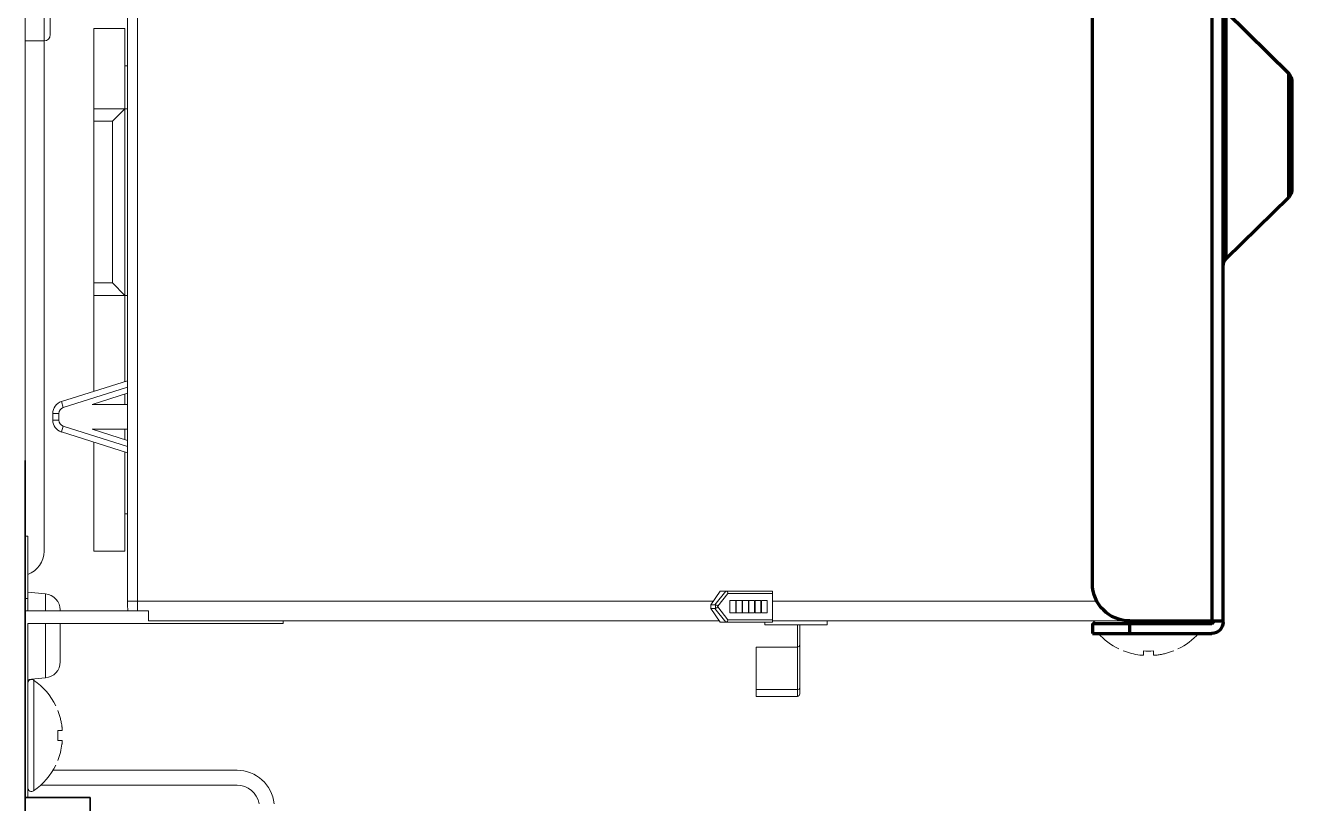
# Model space of a CAD drawing. Header units: millimetres. Extents: x 61566 to 667441, y 0 to 118800.
# Drawn here: x 270549.6 to 270651.3, y 55396.3 to 55458.8 of the extents above; entities that cross this region are included whole.
import ezdxf

# ---------------------------------------------------------------- set-up
doc = ezdxf.new("R2010")
doc.units = ezdxf.units.MM
doc.header["$LTSCALE"] = 200
doc.layers.add('LG-환기', color=2, linetype='Continuous')
doc.layers.add('환기유니트', color=6, linetype='Continuous')

# ---------------------------------------------------------------- blocks, each defined once
blk = doc.blocks.new('상업용 프리미엄 환기 250~500CMH')
at = {"layer": 'LG-환기', "color": 0, "linetype": 'Continuous', "lineweight": 70}
for p, q in [((796.61, 1088.36), (791.68, 1083.34)), ((796.61, 1088.36), (806.59, 1088.36)), ((806.01, 1088.6), (797.19, 1088.6)), ((811.52, 1083.34), (806.59, 1088.36)), ((791.68, 1083.34), (811.52, 1083.34)), ((761.6, 1072.6), (761.6, 1082.2)), ((762.4, 1072.6), (762.4, 1082.2)), ((762.5, 1083.1), (944.8, 1083.1)), ((762.6, 1082.3), (762.5, 1082.3)), ((762.6, 1075.6), (762.6, 1083.1)), ((944.7, 1082.2), (762.6, 1082.2)), ((761.6, 1075.6), (762.4, 1075.6)), ((762.4, 1072.6), (761.6, 1072.6)), ((765.6, 1072.6), (941.7, 1072.6))]:
    blk.add_line(p, q, dxfattribs=at)
at = {"layer": 'LG-환기', "color": 0, "linetype": 'Continuous', "lineweight": 18}
for p, q in [((762.6, 1046.9), (762.6, 1075.6)), ((764.2, 1072.95), (764.2, 1046.9)), ((762.6, 1051.3), (762.3, 1051.3)), ((762.3, 1046.3), (762.3, 1051.3)), ((756.54, 1048.9), (756.54, 1045.6)), ((762.3, 1048.9), (756.54, 1048.9)), ((756.74, 1049.1), (762.3, 1049.1)), ((757.1, 1048.9), (757.1, 1045.6)), ((760.5, 1048.9), (760.5, 1045.6)), ((762.5, 1042.69), (762.5, 1046.9)), ((762.5, 1046.9), (765, 1046.9)), ((762.7, 1046.9), (762.7, 1043.33)), ((764.8, 1043.33), (764.8, 1046.9)), ((765, 1046.9), (765, 1042.69)), ((760.5, 1045.6), (756.54, 1045.6)), ((762.3, 1046.3), (762.5, 1046.3)), ((763.25, 1046.49), (764.25, 1046.49)), ((763.25, 1046.02), (763.25, 1046.49)), ((763.25, 1046.02), (764.25, 1046.02)), ((763.25, 1045.98), (764.25, 1045.98)), ((763.25, 1045.51), (763.25, 1045.98)), ((763.25, 1045.51), (764.25, 1045.51)), ((764.25, 1046.02), (764.25, 1046.49)), ((764.25, 1045.51), (764.25, 1045.98)), ((763.25, 1045.01), (763.25, 1045.47)), ((763.25, 1045.47), (764.25, 1045.47)), ((763.25, 1045.01), (764.25, 1045.01)), ((763.25, 1044.5), (763.25, 1044.97)), ((763.25, 1044.97), (764.25, 1044.97)), ((763.25, 1044.5), (764.25, 1044.5)), ((764.25, 1045.01), (764.25, 1045.47)), ((764.25, 1044.5), (764.25, 1044.97)), ((763.25, 1043.99), (763.25, 1044.46)), ((763.25, 1044.46), (764.25, 1044.46)), ((763.25, 1043.99), (764.25, 1043.99)), ((763.25, 1043.95), (764.25, 1043.95)), ((763.25, 1043.48), (763.25, 1043.95)), ((763.25, 1043.48), (764.25, 1043.48)), ((764.25, 1043.99), (764.25, 1044.46)), ((764.25, 1043.48), (764.25, 1043.95)), ((763.6, 1041.96), (762.5, 1042.69)), ((763.6, 1042.28), (762.51, 1043.17)), ((762.6, 996.8), (762.6, 1042.62)), ((762.7, 1043.33), (763.72, 1042.51)), ((763.72, 1042.51), (763.79, 1042.51)), ((763.79, 1042.51), (764.8, 1043.33)), ((765, 1043.17), (763.9, 1042.28)), ((765, 1042.69), (763.9, 1041.96)), ((763.6, 1042.28), (763.6, 1041.96)), ((763.6, 1041.96), (763.9, 1041.96)), ((763.9, 1042.33), (763.61, 1042.33)), ((763.9, 1041.96), (763.9, 1042.28)), ((764.2, 995.1), (764.2, 1042.15)), ((762.4, 1007.6), (762.6, 1007.6)), ((762.4, 1007.6), (762.4, 987.1)), ((749.4, 1003.9), (749.4, 988.13)), ((750.6, 1003.9), (750.6, 989.12)), ((763.4, 996.8), (762.6, 996.8)), ((763.4, 995.9), (763.4, 996.8)), ((763.4, 995.9), (943.4, 995.9)), ((763.4, 995.12), (763.4, 986.9)), ((942.6, 995.1), (764.2, 995.1)), ((768.2, 994.9), (768.2, 992.4)), ((776.16, 994.9), (768.2, 994.9)), ((771.2, 995.1), (771.2, 994.9)), ((777.78, 989.8), (776.1, 995.1)), ((776.62, 995.1), (778.26, 989.95)), ((777.1, 995.1), (778, 992.26)), ((778, 994.9), (777.16, 994.9)), ((778, 992.26), (778, 995.1)), ((779.74, 989.95), (781.38, 995.1)), ((780, 995.1), (780, 992.26)), ((780, 992.26), (780.9, 995.1)), ((780.84, 994.9), (780, 994.9)), ((781.9, 995.1), (780.22, 989.8)), ((810.2, 994.9), (781.84, 994.9)), ((788.75, 992.4), (788.75, 995.1)), ((788.75, 994.9), (789.75, 993.9)), ((802.75, 993.9), (803.75, 994.9)), ((803.75, 995.1), (803.75, 992.4)), ((807.2, 994.9), (807.2, 995.1)), ((810.2, 992.4), (810.2, 994.9)), ((789.75, 993.9), (789.75, 992.4)), ((802.75, 993.9), (789.75, 993.9)), ((802.75, 992.4), (802.75, 993.9)), ((776.95, 992.4), (768.2, 992.4)), ((788.75, 992.4), (781.04, 992.4)), ((803.75, 992.4), (788.75, 992.4)), ((810.2, 992.4), (803.75, 992.4)), ((777.78, 989.8), (778.26, 989.95)), ((778.73, 989.1), (778.73, 989.6)), ((778.73, 989.6), (779.27, 989.6)), ((779.27, 989.1), (779.27, 989.6)), ((780.22, 989.8), (779.74, 989.95)), ((779.27, 989.1), (778.73, 989.1)), ((809.7, 988.9), (842.7, 988.9)), ((748.95, 987.57), (757.85, 987.57)), ((809.2, 988.4), (768.2, 988.4)), ((809.2, 988.4), (809.2, 986.9)), ((809.2, 988.4), (843.2, 988.4)), ((762.4, 987.1), (748.42, 987.1)), ((763.4, 987.1), (769.4, 987.1)), ((764.4, 986.9), (764.4, 987.1)), ((769.4, 987.1), (769.4, 986.9)), ((775.49, 986.9), (1012.3, 986.9))]:
    blk.add_line(p, q, dxfattribs=at)
at = {"layer": 'LG-환기', "color": 0, "linetype": 'Continuous', "lineweight": 35}
for p, q in [((748.42, 992.1), (264.42, 992.1)), ((748.42, 992.1), (748.42, 986.9)), ((506.31, 986.9), (775.5, 986.9))]:
    blk.add_line(p, q, dxfattribs=at)
at = {"layer": 'LG-환기', "color": 0, "linetype": 'Continuous', "lineweight": 13}
for p, q in [((759.3, 989.7), (759.3, 989.7)), ((761, 989.7), (759.36, 989.7)), ((761, 989.7), (761, 989.7)), ((762.4, 989.7), (761.8, 989.7)), ((763.44, 989.7), (763.4, 989.7)), ((758.02, 988.51), (757.9, 987.1)), ((762.4, 988.51), (758.02, 988.51)), ((764.78, 988.51), (763.4, 988.51)), ((764.9, 987.1), (764.78, 988.51))]:
    blk.add_line(p, q, dxfattribs=at)
at = {"layer": 'LG-환기', "color": 0, "linetype": 'Continuous', "lineweight": 70}
for centre, radius, start, end in [((797.19, 1087.8), 0.8, 90, 135.5), ((806.01, 1087.8), 0.8, 44.5, 90), ((791.11, 1083.9), 0.8, 270, 315.5), ((762.5, 1082.2), 0.9, 90, 180), ((762.5, 1082.2), 0.1, 90, 180), ((765.6, 1075.6), 3, 180, 270)]:
    blk.add_arc(centre, radius, start, end, dxfattribs=at)
at = {"layer": 'LG-환기', "color": 0, "linetype": 'Continuous', "lineweight": 18}
for centre, radius, start, end in [((765.2, 1077.1), 5.4, 131.7549, 153.9572), ((762.3, 1081.3), 0.3, 0, 70.5273), ((765.2, 1077.1), 5.4, 206.0849, 228.2448), ((762.3, 1072.9), 0.3, 289.4727, 0), ((756.74, 1048.9), 0.2, 90, 180), ((760.7, 1048.9), 0.2, 90, 180), ((747.6, 1003.9), 3, 0, 83.8762), ((747.6, 1003.9), 1.8, 0, 79.7586), ((778.73, 990.1), 1, 197.5713, 270), ((778.73, 990.1), 0.5, 197.5713, 270), ((779.27, 990.1), 0.5, 270, 342.4287), ((779.27, 990.1), 1, 270, 342.4287), ((753.4, 984.5), 5.4, 116.0849, 145.3987), ((753.4, 984.5), 5.4, 34.6013, 63.9572), ((809.7, 988.4), 0.5, 90, 180), ((749.2, 987.4), 0.3, 145.3987, 270), ((757.6, 987.4), 0.3, 270, 34.6013), ((768.2, 986.4), 2, 90, 159.5124)]:
    blk.add_arc(centre, radius, start, end, dxfattribs=at)
at = {"layer": 'LG-환기', "color": 0, "linetype": 'Continuous', "lineweight": 13}
for centre, start, end in [((759.32, 988.4), 90, 175), ((763.48, 988.4), 5, 90)]:
    blk.add_arc(centre, 1.3, start, end, dxfattribs=at)
at = {"layer": 'LG-환기', "color": 0, "linetype": 'Continuous', "lineweight": 18}
for centre, major_axis, ratio, start_param, end_param in [((757.19, 1048.9), (0, 0.2), 0.437771, 0, 1.570796), ((762.7, 1042.97), (0.158, -0.262), 0.468311, 3.604253, 3.801072), ((762.7, 1043.15), (0.185, 0.088), 0.873778, 1.175208, 2.549184), ((763.72, 1042.33), (0.069, 0.197), 0.517755, 0.598724, 1.751692), ((763.79, 1042.33), (0.069, -0.197), 0.517755, 1.389901, 2.542869), ((764.8, 1043.15), (0.185, -0.088), 0.873778, 0.592408, 1.966385), ((764.8, 1042.97), (0.158, 0.262), 0.468311, 5.623705, 5.820525), ((763.83, 1042.24), (0.191, -0.154), 0.816603, 3.503383, 3.724392), ((763.68, 1042.24), (0.191, 0.154), 0.816603, 5.700386, 5.921394)]:
    blk.add_ellipse(centre, major_axis=major_axis, ratio=ratio, start_param=start_param, end_param=end_param, dxfattribs=at)
for points, knots in [([(760.2, 1079.1), (760.11, 1078.89), (760.04, 1078.68), (759.97, 1078.41), (759.96, 1078.35), (759.93, 1078.24), (759.92, 1078.19), (759.89, 1078.02), (759.87, 1077.91), (759.86, 1077.8)], [0, 0, 0, 0, 0.5, 0.5, 0.625, 0.625, 0.75, 0.75, 1, 1, 1, 1]), ([(759.86, 1077.8), (759.85, 1077.78), (759.85, 1077.76), (759.85, 1077.73), (759.85, 1077.72), (759.85, 1077.7), (759.85, 1077.69), (759.84, 1077.67), (759.84, 1077.65), (759.84, 1077.62), (759.84, 1077.62), (759.84, 1077.6), (759.84, 1077.59), (759.84, 1077.57), (759.84, 1077.56), (759.84, 1077.54), (759.84, 1077.54), (759.84, 1077.53), (759.84, 1077.52), (759.85, 1077.51), (759.85, 1077.51), (759.85, 1077.51), (759.85, 1077.5), (759.85, 1077.5), (759.86, 1077.5)], [0, 0, 0, 0, 0.125, 0.125, 0.1875, 0.1875, 0.25, 0.25, 0.375, 0.375, 0.4375, 0.4375, 0.5, 0.5, 0.625, 0.625, 0.6875, 0.6875, 0.75, 0.8125, 0.8125, 0.875, 0.875, 1, 1, 1, 1]), ([(759.86, 1077.5), (759.87, 1077.5), (759.89, 1077.5), (759.92, 1077.5), (759.93, 1077.5), (759.96, 1077.5), (759.97, 1077.5), (760, 1077.5), (760.01, 1077.5), (760.05, 1077.5), (760.1, 1077.5), (760.15, 1077.5), (760.2, 1077.5)], [0, 0, 0, 0, 0.25, 0.25, 0.375, 0.375, 0.5, 0.5, 0.625, 0.625, 0.75, 1, 1, 1, 1]), ([(759.86, 1076.7), (759.85, 1076.7), (759.85, 1076.7), (759.85, 1076.69), (759.85, 1076.69), (759.85, 1076.68), (759.85, 1076.68), (759.84, 1076.67), (759.84, 1076.66), (759.84, 1076.64), (759.84, 1076.64), (759.84, 1076.62), (759.84, 1076.62), (759.84, 1076.6), (759.84, 1076.58), (759.84, 1076.56), (759.84, 1076.55), (759.84, 1076.53), (759.84, 1076.51), (759.85, 1076.5), (759.85, 1076.48), (759.85, 1076.47), (759.85, 1076.44), (759.85, 1076.42), (759.86, 1076.4)], [0, 0, 0, 0, 0.125, 0.125, 0.1875, 0.1875, 0.25, 0.25, 0.375, 0.375, 0.4375, 0.4375, 0.5, 0.5, 0.625, 0.625, 0.6875, 0.6875, 0.75, 0.8125, 0.8125, 0.875, 0.875, 1, 1, 1, 1]), ([(760.2, 1076.7), (760.15, 1076.7), (760.12, 1076.7), (760.06, 1076.7), (760.05, 1076.7), (760.01, 1076.7), (760, 1076.7), (759.93, 1076.7), (759.89, 1076.7), (759.86, 1076.7)], [0, 0, 0, 0, 0.25, 0.25, 0.375, 0.375, 0.5, 0.5, 1, 1, 1, 1]), ([(759.86, 1076.4), (759.89, 1076.18), (759.93, 1075.96), (760.01, 1075.63), (760.04, 1075.52), (760.1, 1075.36), (760.12, 1075.31), (760.15, 1075.2), (760.17, 1075.15), (760.2, 1075.1)], [0, 0, 0, 0, 0.5, 0.5, 0.75, 0.75, 0.875, 0.875, 1, 1, 1, 1]), ([(763.4, 995.17), (763.4, 995.2), (763.4, 995.23), (763.4, 995.29), (763.4, 995.3), (763.4, 995.32), (763.4, 995.34), (763.4, 995.38), (763.4, 995.41), (763.4, 995.45), (763.4, 995.47), (763.4, 995.51), (763.4, 995.52), (763.4, 995.58), (763.4, 995.61), (763.4, 995.67), (763.4, 995.69), (763.4, 995.72), (763.4, 995.73), (763.4, 995.75), (763.4, 995.76), (763.4, 995.82), (763.4, 995.86), (763.4, 995.9)], [0, 0, 0, 0, 0.25, 0.25, 0.3125, 0.3125, 0.375, 0.375, 0.5, 0.5, 0.5625, 0.5625, 0.625, 0.625, 0.75, 0.75, 0.8125, 0.8125, 0.84375, 0.84375, 0.875, 0.875, 1, 1, 1, 1]), ([(764.2, 995.1), (764.13, 995.1), (764.07, 995.1), (763.93, 995.1), (763.86, 995.1), (763.73, 995.11), (763.66, 995.11), (763.53, 995.14), (763.47, 995.15), (763.4, 995.17)], [0, 0, 0, 0, 0.25, 0.25, 0.5, 0.5, 0.75, 0.75, 1, 1, 1, 1]), ([(752.7, 989.84), (752.48, 989.81), (752.26, 989.77), (751.93, 989.69), (751.82, 989.65), (751.66, 989.6), (751.61, 989.58), (751.51, 989.54), (751.45, 989.52), (751.4, 989.5)], [0, 0, 0, 0, 0.5, 0.5, 0.75, 0.75, 0.875, 0.875, 1, 1, 1, 1]), ([(753, 989.84), (753, 989.85), (753, 989.85), (752.99, 989.85), (752.99, 989.85), (752.98, 989.85), (752.98, 989.85), (752.97, 989.86), (752.96, 989.86), (752.94, 989.86), (752.94, 989.86), (752.93, 989.86), (752.92, 989.86), (752.9, 989.86), (752.88, 989.86), (752.86, 989.86), (752.85, 989.86), (752.83, 989.86), (752.81, 989.85), (752.8, 989.85), (752.78, 989.85), (752.77, 989.85), (752.74, 989.85), (752.72, 989.85), (752.7, 989.84)], [0, 0, 0, 0, 0.125, 0.125, 0.1875, 0.1875, 0.25, 0.25, 0.375, 0.375, 0.4375, 0.4375, 0.5, 0.5, 0.625, 0.625, 0.6875, 0.6875, 0.75, 0.8125, 0.8125, 0.875, 0.875, 1, 1, 1, 1]), ([(753, 989.5), (753, 989.55), (753, 989.58), (753, 989.64), (753, 989.65), (753, 989.68), (753, 989.7), (753, 989.77), (753, 989.81), (753, 989.84)], [0, 0, 0, 0, 0.25, 0.25, 0.375, 0.375, 0.5, 0.5, 1, 1, 1, 1]), ([(754.1, 989.84), (754.08, 989.85), (754.06, 989.85), (754.03, 989.85), (754.02, 989.85), (754, 989.85), (753.99, 989.85), (753.97, 989.86), (753.95, 989.86), (753.93, 989.86), (753.92, 989.86), (753.9, 989.86), (753.89, 989.86), (753.87, 989.86), (753.86, 989.86), (753.85, 989.86), (753.84, 989.86), (753.83, 989.86), (753.82, 989.85), (753.82, 989.85), (753.81, 989.85), (753.81, 989.85), (753.8, 989.85), (753.8, 989.85), (753.8, 989.84)], [0, 0, 0, 0, 0.125, 0.125, 0.1875, 0.1875, 0.25, 0.25, 0.375, 0.375, 0.4375, 0.4375, 0.5, 0.5, 0.625, 0.625, 0.6875, 0.6875, 0.75, 0.8125, 0.8125, 0.875, 0.875, 1, 1, 1, 1]), ([(753.8, 989.84), (753.8, 989.83), (753.8, 989.81), (753.8, 989.78), (753.8, 989.77), (753.8, 989.74), (753.8, 989.73), (753.8, 989.7), (753.8, 989.68), (753.8, 989.65), (753.8, 989.6), (753.8, 989.55), (753.8, 989.5)], [0, 0, 0, 0, 0.25, 0.25, 0.375, 0.375, 0.5, 0.5, 0.625, 0.625, 0.75, 1, 1, 1, 1]), ([(755.4, 989.5), (755.19, 989.59), (754.98, 989.66), (754.71, 989.73), (754.65, 989.74), (754.54, 989.77), (754.49, 989.78), (754.32, 989.81), (754.21, 989.83), (754.1, 989.84)], [0, 0, 0, 0, 0.5, 0.5, 0.625, 0.625, 0.75, 0.75, 1, 1, 1, 1])]:
    blk.add_open_spline(points, degree=3, knots=knots, dxfattribs=at)
for points in [[(760.2, 1079.1), (760.17, 1079.1), (760.17, 1079.1), (760.2, 1079.1)], [(760.2, 1077.5), (760.17, 1077.23), (760.17, 1076.96), (760.2, 1076.7)], [(760.2, 1075.1), (760.17, 1075.1), (760.17, 1075.1), (760.2, 1075.1)], [(751.4, 989.5), (751.4, 989.52), (751.4, 989.52), (751.4, 989.5)], [(753.8, 989.5), (753.53, 989.52), (753.26, 989.52), (753, 989.5)], [(755.4, 989.5), (755.4, 989.52), (755.4, 989.52), (755.4, 989.5)]]:
    blk.add_open_spline(points, degree=3, dxfattribs=at)
at = {"layer": 'LG-환기', "color": 0, "linetype": 'Continuous', "lineweight": 13}
for points, knots in [([(759.3, 989.7), (759.31, 989.7), (759.32, 989.7), (759.34, 989.7), (759.35, 989.7), (759.36, 989.7)], [0, 0, 0, 0, 0.5, 0.5, 1, 1, 1, 1]), ([(761, 989.7), (761.07, 989.7), (761.13, 989.7), (761.23, 989.7), (761.28, 989.7), (761.34, 989.7), (761.37, 989.7), (761.38, 989.7), (761.39, 989.7), (761.47, 989.7), (761.53, 989.7), (761.67, 989.7), (761.73, 989.7), (761.8, 989.7)], [0, 0, 0, 0, 0.25, 0.25, 0.375, 0.4375, 0.46875, 0.46875, 0.5, 0.5, 0.75, 0.75, 1, 1, 1, 1]), ([(761.8, 989.7), (761.8, 989.7), (761.8, 989.7), (761.8, 989.7), (761.8, 989.7), (761.8, 989.7)], [0, 0, 0, 0, 0.5, 0.5, 1, 1, 1, 1])]:
    blk.add_open_spline(points, degree=3, knots=knots, dxfattribs=at)
blk.add_open_spline([(763.44, 989.7), (763.45, 989.7), (763.47, 989.7), (763.49, 989.7), (763.5, 989.7)], degree=3, dxfattribs=at)

msp = doc.modelspace()

# ---------------------------------------------------------------- block references
at = {"layer": '환기유니트', "xscale": -1, "rotation": 270}
msp.add_blockref('상업용 프리미엄 환기 250~500CMH', (269562.74, 54648.39), dxfattribs=at)

doc.saveas('drawing.dxf')
